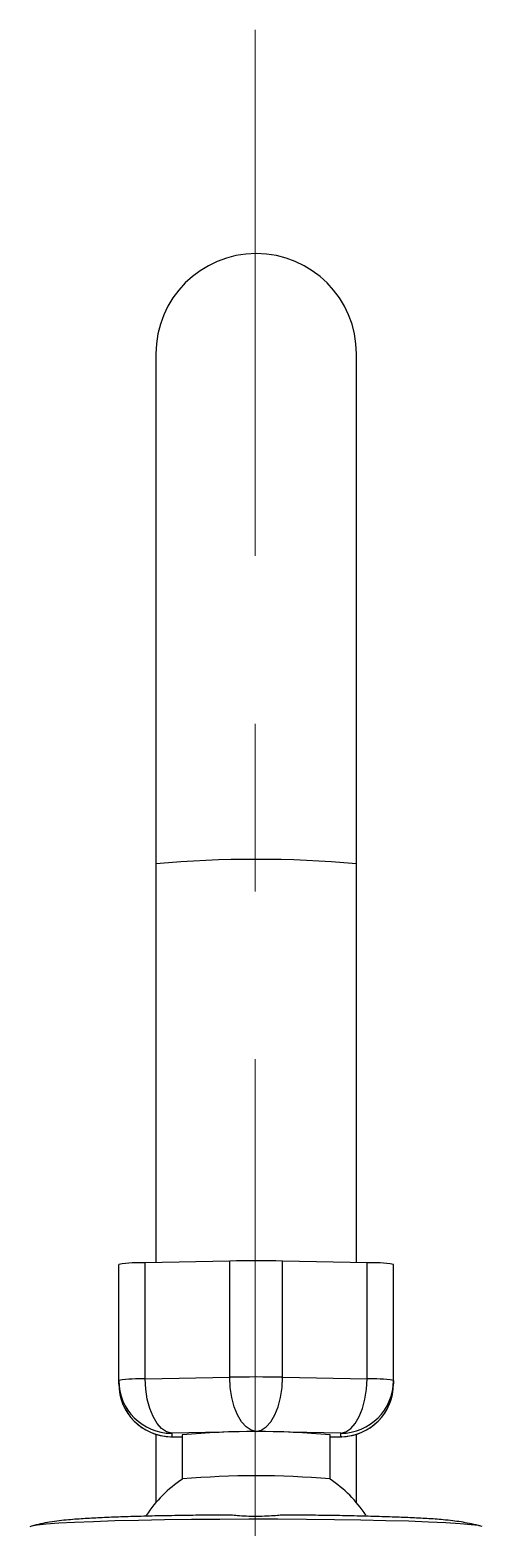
# Model space of a CAD drawing. Extents: x 4885 to 9138, y -729 to 2388.
# Drawn here: x 6167.1 to 6209.9, y 1080.7 to 1222.4 of the extents above; entities that cross this region are included whole.
import ezdxf

# ---------------------------------------------------------------- set-up
doc = ezdxf.new("R2010")
doc.units = 0
doc.header["$LTSCALE"] = 10
doc.header["$MEASUREMENT"] = 0
doc.linetypes.add('CENTER2', pattern=[28.575, 19.05, -3.175, 3.175, -3.175])
doc.layers.get('0').update_dxf_attribs({"linetype": 'CONTINUOUS'})
doc.layers.add('Cneter', color=1, linetype='CENTER2', lineweight=13)

msp = doc.modelspace()

# ---------------------------------------------------------------- linework, layer by layer
at = {"color": 7, "linetype": 'Continuous', "lineweight": 25}
for p, q in [((6179.04, 1191.78), (6179.04, 1143.53)), ((6198.04, 1143.53), (6198.04, 1191.78)), ((6179.04, 1143.53), (6179.04, 1105.78)), ((6198.04, 1105.78), (6198.04, 1143.53))]:
    msp.add_line(p, q, dxfattribs=at)
for p, q in [((6175.54, 1094.61), (6175.54, 1105.6)), ((6186.04, 1105.92), (6178.04, 1105.76)), ((6178.04, 1094.76), (6178.04, 1105.76)), ((6186.04, 1094.92), (6186.04, 1105.92)), ((6191.04, 1094.92), (6191.04, 1105.92)), ((6199.04, 1105.76), (6191.04, 1105.92)), ((6199.04, 1094.76), (6199.04, 1105.76)), ((6201.54, 1094.61), (6201.54, 1105.6)), ((6175.54, 1094.29), (6175.54, 1094.61)), ((6178.04, 1094.76), (6186.04, 1094.92)), ((6191.04, 1094.92), (6199.04, 1094.76)), ((6201.54, 1094.61), (6201.54, 1094.29)), ((6188.54, 1089.78), (6180.54, 1089.61)), ((6196.54, 1089.61), (6188.54, 1089.78)), ((6179.04, 1089.52), (6179.04, 1083.04)), ((6180.43, 1089.29), (6181.54, 1089.27)), ((6180.43, 1089.29), (6180.54, 1089.29)), ((6180.54, 1089.61), (6180.54, 1089.29)), ((6180.54, 1089.29), (6181.54, 1089.27)), ((6181.54, 1089.45), (6181.54, 1085.27)), ((6195.54, 1085.27), (6195.54, 1089.45)), ((6195.54, 1089.27), (6196.64, 1089.29)), ((6195.54, 1089.27), (6196.54, 1089.29)), ((6196.54, 1089.29), (6196.54, 1089.61)), ((6196.64, 1089.29), (6196.54, 1089.29)), ((6198.04, 1083.04), (6198.04, 1089.52))]:
    msp.add_line(p, q)
at = {"flags": 128}
for points in [[(6180.54, 1089.61), (6180.05, 1089.74), (6179.58, 1090.05), (6179.15, 1090.54), (6178.77, 1091.19), (6178.46, 1091.96), (6178.23, 1092.84), (6178.08, 1093.79), (6178.04, 1094.76)], [(6188.54, 1089.78), (6188.05, 1089.9), (6187.58, 1090.21), (6187.15, 1090.7), (6186.77, 1091.35), (6186.46, 1092.12), (6186.23, 1093), (6186.08, 1093.95), (6186.04, 1094.92)], [(6188.54, 1089.78), (6189.02, 1089.9), (6189.49, 1090.21), (6189.92, 1090.7), (6190.3, 1091.35), (6190.61, 1092.12), (6190.84, 1093), (6190.99, 1093.95), (6191.04, 1094.92)], [(6196.54, 1089.61), (6197.02, 1089.74), (6197.49, 1090.05), (6197.92, 1090.54), (6198.3, 1091.19), (6198.61, 1091.96), (6198.84, 1092.84), (6198.99, 1093.79), (6199.04, 1094.76)], [(6209.93, 1080.78), (6209.59, 1080.87), (6208.89, 1080.96), (6207.86, 1081.05), (6206.51, 1081.13), (6204.87, 1081.21), (6202.96, 1081.28), (6200.81, 1081.34), (6198.46, 1081.39), (6195.94, 1081.43), (6193.31, 1081.45), (6190.6, 1081.47), (6187.85, 1081.47), (6185.11, 1081.46), (6182.43, 1081.44), (6179.85, 1081.41), (6177.41, 1081.36), (6175.16, 1081.31), (6173.13, 1081.24), (6171.34, 1081.17), (6169.84, 1081.09), (6168.65, 1081), (6167.79, 1080.91), (6167.26, 1080.82), (6167.12, 1080.76)]]:
    msp.add_lwpolyline(points, dxfattribs=at)
at = {"color": 7, "linetype": 'Continuous', "lineweight": 25}
msp.add_arc((6188.54, 1191.78), 9.5, 0, 180, dxfattribs=at)
at = {"color": 8, "linetype": 'Continuous', "lineweight": 25}
msp.add_arc((6188.54, 1034.14), 109.8, 85.0364, 94.9636, dxfattribs=at)
for centre, radius, start, end in [((6177.61, 1092.1), 13.66, 88.2013, 98.7188), ((6188.54, 973.72), 132.22, 88.9166, 91.0834), ((6199.46, 1092.1), 13.66, 81.2813, 91.7986), ((6177.61, 1081.11), 13.66, 88.2013, 98.7188), ((6180.53, 1094.61), 5, 180.018, 270.0176), ((6180.54, 1094.29), 5, 180, 268.8457), ((6180.53, 1094.29), 5, 180.0179, 270.0163), ((6188.54, 962.72), 132.22, 88.9166, 91.0834), ((6196.54, 1094.61), 5, 269.9824, 359.982), ((6196.54, 1094.29), 5, 269.9837, 359.982), ((6196.54, 1094.29), 5, 271.1543, 0), ((6199.46, 1081.11), 13.66, 81.2813, 91.7986), ((6188.54, 1014.4), 75.38, 84.6715, 95.3285), ((6188.54, 1005.09), 80.5, 85.0181, 94.9819), ((6188.54, 1074.92), 12.5, 124.0041, 146.3635), ((6188.54, 1074.92), 12.5, 33.7478, 55.9959)]:
    msp.add_arc(centre, radius, start, end)
for points, knots in [([(6186.04, 1081.87), (6185.85, 1081.87), (6184.86, 1081.87), (6183.1, 1081.85), (6180.81, 1081.82), (6178.65, 1081.78), (6176.63, 1081.72), (6174.78, 1081.66), (6173.09, 1081.58), (6171.48, 1081.48), (6170.24, 1081.38), (6169.07, 1081.21), (6168.19, 1081.06), (6167.57, 1080.9), (6167.29, 1080.82)], [0, 0, 0, 0, 0.023049, 0.120166, 0.217524, 0.315346, 0.413967, 0.513984, 0.616621, 0.725019, 0.851653, 0.911155, 0.959317, 1, 1, 1, 1]), ([(6186.77, 1081.81), (6186.54, 1081.83), (6186.16, 1081.86), (6186.08, 1081.87), (6186.04, 1081.87)], [0, 0, 0, 0, 0.57921, 1, 1, 1, 1]), ([(6191.02, 1081.86), (6191, 1081.87), (6190.94, 1081.87), (6190.41, 1081.81), (6189.59, 1081.76), (6188.59, 1081.73), (6187.57, 1081.75), (6187.04, 1081.79), (6186.77, 1081.81)], [0, 0, 0, 0, 0.111563, 0.289252, 0.467005, 0.644725, 0.822383, 1, 1, 1, 1]), ([(6209.7, 1080.85), (6209.66, 1080.86), (6209.32, 1080.96), (6208.71, 1081.08), (6207.89, 1081.23), (6207.08, 1081.34), (6206.05, 1081.45), (6204.78, 1081.54), (6203.17, 1081.62), (6201.41, 1081.69), (6199.45, 1081.75), (6197.31, 1081.8), (6195.05, 1081.84), (6192.95, 1081.86), (6191.58, 1081.87), (6191.02, 1081.87)], [0, 0, 0, 0, 0.004863, 0.048487, 0.093787, 0.145377, 0.213554, 0.328173, 0.432323, 0.530811, 0.634405, 0.734857, 0.833758, 0.931835, 1, 1, 1, 1])]:
    msp.add_open_spline(points, degree=3, knots=knots)
at = {"layer": 'Cneter', "lineweight": 5, "ltscale": 0.5}
msp.add_line((6188.43, 172.53), (6188.43, 1222.45), dxfattribs=at)

doc.saveas('drawing.dxf')
